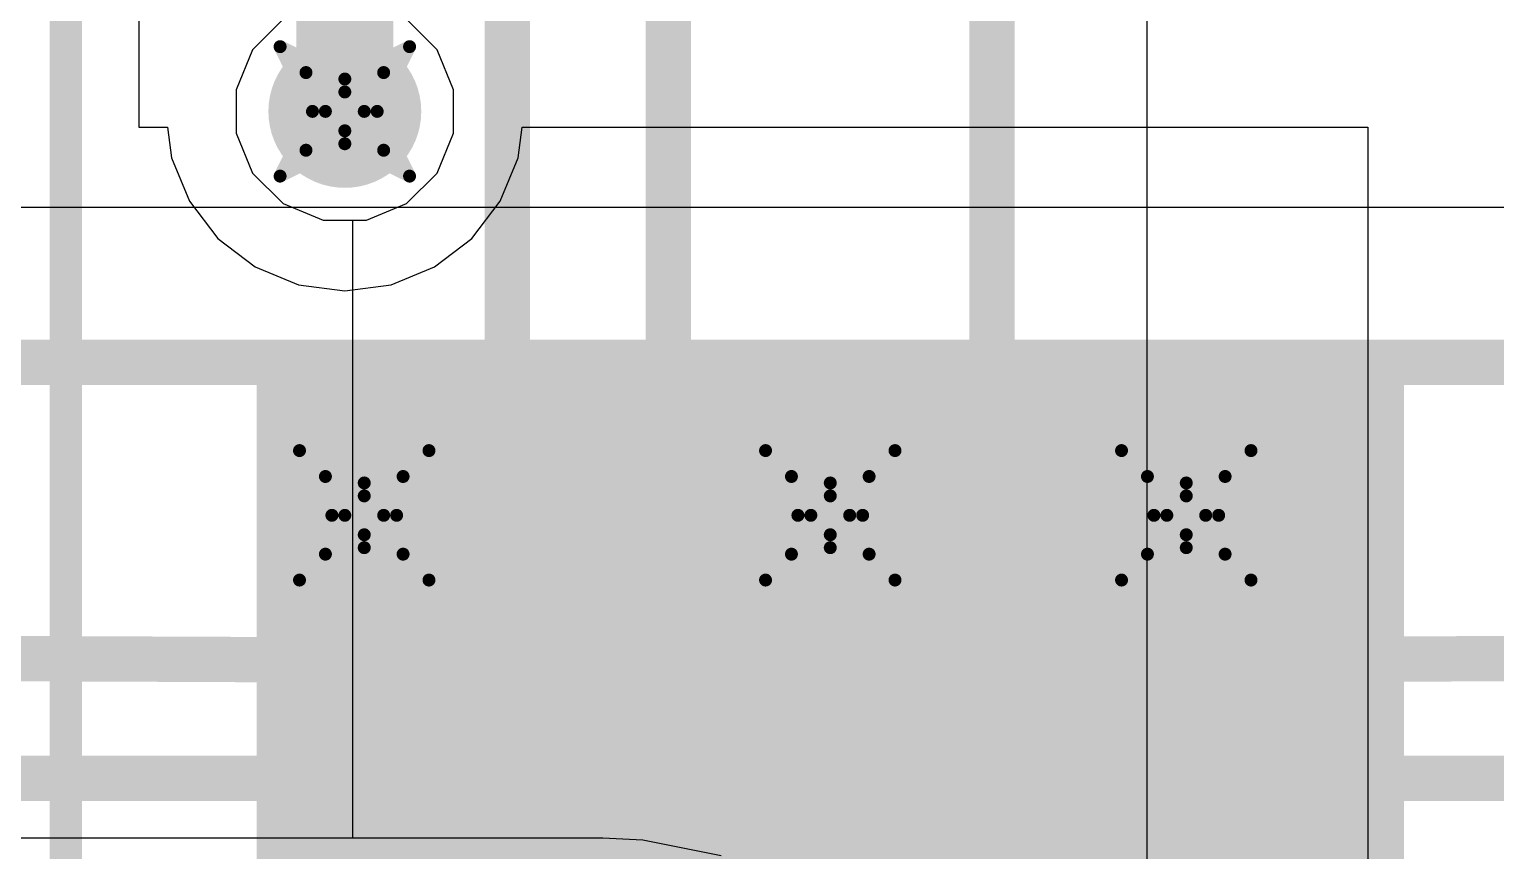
# Model space of a CAD drawing. Header units: inches. Extents: x -2 to 5376, y -4 to 5426.
# Drawn here: x 106.97 to 112.72, y 39.14 to 42.36 of the extents above; entities that cross this region are included whole.
import ezdxf

# ---------------------------------------------------------------- set-up
doc = ezdxf.new("R2010")
doc.units = ezdxf.units.IN
for name, color, linetype in [('Bottom Layer', 5, 'Continuous'), ('Drill Drawing', 1, 'Continuous'), ('Layer 1', 16, 'Continuous'), ('Layer 2', 76, 'Continuous'), ('Top Layer', 1, 'Continuous'), ('Top Overlay', 2, 'Continuous'), ('Top Paste', 8, 'Continuous'), ('Top Solder', 216, 'Continuous'), ('Via Holes', 16, 'Continuous')]:
    doc.layers.add(name, color=color, linetype=linetype)

# ---------------------------------------------------------------- blocks, each defined once
blk = doc.blocks.new('WSON_8_EP_6_8__143')
at = {"layer": 'Top Layer'}
blk.add_hatch(color=1, dxfattribs=at).paths.add_polyline_path([(-1.6996, 2.1497), (1.7004, 2.1497), (1.7004, -2.1502), (-1.6996, -2.1502)])
at = {"layer": 'Top Paste'}
blk.add_hatch(color=8, dxfattribs=at).paths.add_polyline_path([(-1.6996, 2.1497), (1.7004, 2.1497), (1.7004, -2.1502), (-1.6996, -2.1502)])
at = {"layer": 'Top Solder'}
blk.add_hatch(color=216, dxfattribs=at).paths.add_polyline_path([(-1.8012, 2.2513), (1.802, 2.2513), (1.802, -2.2518), (-1.8012, -2.2518)])
at = {"layer": 'Top Overlay', "const_width": 0.127}
blk.add_lwpolyline([(-3.9996, 2.9999), (4.0004, 2.9999)], dxfattribs=at)

msp = doc.modelspace()

# ---------------------------------------------------------------- hatches: boundary and pattern name
at = {"layer": 'Bottom Layer'}
h = msp.add_hatch(color=5, dxfattribs=at)
edge = h.paths.add_edge_path()
edge.add_arc((108.204, 42.037), 0.3, 0, 360)
h = msp.add_hatch(color=5, dxfattribs=at)
edge = h.paths.add_edge_path()
edge.add_arc((108.2802, 40.452), 0.3, 0, 360)
h = msp.add_hatch(color=5, dxfattribs=at)
edge = h.paths.add_edge_path()
edge.add_arc((110.109, 40.452), 0.3, 0, 360)
h = msp.add_hatch(color=5, dxfattribs=at)
edge = h.paths.add_edge_path()
edge.add_arc((111.506, 40.452), 0.3, 0, 360)
at = {"layer": 'Layer 1'}
h = msp.add_hatch(color=16, dxfattribs=at)
edge = h.paths.add_edge_path()
edge.add_arc((108.204, 42.037), 0.3, 0, 360)
h = msp.add_hatch(color=16, dxfattribs=at)
edge = h.paths.add_edge_path()
edge.add_arc((108.2802, 40.452), 0.3, 0, 360)
h = msp.add_hatch(color=16, dxfattribs=at)
edge = h.paths.add_edge_path()
edge.add_arc((110.109, 40.452), 0.3, 0, 360)
h = msp.add_hatch(color=16, dxfattribs=at)
edge = h.paths.add_edge_path()
edge.add_arc((111.506, 40.452), 0.3, 0, 360)
at = {"layer": 'Layer 2'}
h = msp.add_hatch(color=76, dxfattribs=at)
edge = h.paths.add_edge_path()
edge.add_arc((108.204, 42.037), 0.3, 0, 360)
h = msp.add_hatch(color=76, dxfattribs=at)
edge = h.paths.add_edge_path()
edge.add_arc((108.2802, 40.452), 0.3, 0, 360)
h = msp.add_hatch(color=76, dxfattribs=at)
edge = h.paths.add_edge_path()
edge.add_arc((110.109, 40.452), 0.3, 0, 360)
h = msp.add_hatch(color=76, dxfattribs=at)
edge = h.paths.add_edge_path()
edge.add_arc((111.506, 40.452), 0.3, 0, 360)
at = {"layer": 'Top Layer'}
h = msp.add_hatch(color=1, dxfattribs=at)
edge = h.paths.add_edge_path()
edge.add_arc((108.204, 42.037), 0.3, 0, 360)
h = msp.add_hatch(color=1, dxfattribs=at)
edge = h.paths.add_edge_path()
edge.add_arc((108.2802, 40.452), 0.3, 0, 360)
h = msp.add_hatch(color=1, dxfattribs=at)
edge = h.paths.add_edge_path()
edge.add_arc((110.109, 40.452), 0.3, 0, 360)
h = msp.add_hatch(color=1, dxfattribs=at)
edge = h.paths.add_edge_path()
edge.add_arc((111.506, 40.452), 0.3, 0, 360)
at = {"layer": 'Via Holes'}
h = msp.add_hatch(color=7, dxfattribs=at)
edge = h.paths.add_edge_path()
edge.add_arc((108.204, 42.037), 0.15, 0, 360)
h = msp.add_hatch(color=7, dxfattribs=at)
edge = h.paths.add_edge_path()
edge.add_arc((108.2802, 40.452), 0.15, 0, 360)
h = msp.add_hatch(color=7, dxfattribs=at)
edge = h.paths.add_edge_path()
edge.add_arc((110.109, 40.452), 0.15, 0, 360)
h = msp.add_hatch(color=7, dxfattribs=at)
edge = h.paths.add_edge_path()
edge.add_arc((111.506, 40.452), 0.15, 0, 360)

# ---------------------------------------------------------------- linework, layer by layer
at = {"layer": 'Bottom Layer'}
for p, q in [((111.3526, 34.9765), (111.3526, 45.8996)), ((107.9621, 42.399), (107.842, 42.2789)), ((107.842, 42.2789), (107.777, 42.1219)), ((107.777, 42.1219), (107.777, 41.9521)), ((107.777, 41.9521), (107.842, 41.7951)), ((107.842, 41.7951), (107.9621, 41.675)), ((107.9621, 41.675), (108.1191, 41.61)), ((108.1191, 41.61), (108.2336, 41.61)), ((108.2336, 41.61), (108.2336, 39.1854)), ((108.2336, 39.1854), (106.0637, 39.1854))]:
    msp.add_line(p, q, dxfattribs=at)
at = {"layer": 'Bottom Layer', "const_width": 0.1778}
for points in [[(108.8422, 32.4999), (108.8422, 47.1314)], [(109.474, 33.1586), (109.474, 46.3042)], [(110.744, 34.8393), (110.744, 46.3042)]]:
    msp.add_lwpolyline(points, dxfattribs=at)
at = {"layer": 'Drill Drawing', "const_width": 0.0508}
for points in [[(107.95, 42.291), (108.204, 42.164)], [(107.95, 42.291), (108.077, 42.037)], [(108.204, 42.164), (108.458, 42.291)], [(108.331, 42.037), (108.458, 42.291)], [(108.0516, 42.1894), (108.204, 42.1132)], [(108.0516, 42.1894), (108.1278, 42.037)], [(108.204, 42.1132), (108.3564, 42.1894)], [(108.2802, 42.037), (108.3564, 42.1894)], [(107.95, 41.783), (108.077, 42.037)], [(108.0516, 41.8846), (108.1278, 42.037)], [(108.2802, 42.037), (108.3564, 41.8846)], [(108.331, 42.037), (108.458, 41.783)], [(108.0516, 41.8846), (108.204, 41.9608)], [(108.204, 41.9608), (108.3564, 41.8846)], [(107.95, 41.783), (108.204, 41.91)], [(108.204, 41.91), (108.458, 41.783)], [(108.0262, 40.706), (108.2802, 40.579)], [(108.0262, 40.706), (108.1532, 40.452)], [(108.2802, 40.579), (108.5342, 40.706)], [(108.4072, 40.452), (108.5342, 40.706)], [(109.855, 40.706), (110.109, 40.579)], [(109.855, 40.706), (109.982, 40.452)], [(110.109, 40.579), (110.363, 40.706)], [(110.236, 40.452), (110.363, 40.706)], [(111.252, 40.706), (111.506, 40.579)], [(111.252, 40.706), (111.379, 40.452)], [(111.506, 40.579), (111.76, 40.706)], [(111.633, 40.452), (111.76, 40.706)], [(108.1278, 40.6044), (108.2802, 40.5282)], [(108.1278, 40.6044), (108.204, 40.452)], [(108.2802, 40.5282), (108.4326, 40.6044)], [(108.3564, 40.452), (108.4326, 40.6044)], [(109.9566, 40.6044), (110.109, 40.5282)], [(109.9566, 40.6044), (110.0328, 40.452)], [(110.109, 40.5282), (110.2614, 40.6044)], [(110.1852, 40.452), (110.2614, 40.6044)], [(111.3536, 40.6044), (111.506, 40.5282)], [(111.3536, 40.6044), (111.4298, 40.452)], [(111.506, 40.5282), (111.6584, 40.6044)], [(111.5822, 40.452), (111.6584, 40.6044)], [(108.0262, 40.198), (108.1532, 40.452)], [(108.1278, 40.2996), (108.204, 40.452)], [(108.3564, 40.452), (108.4326, 40.2996)], [(108.4072, 40.452), (108.5342, 40.198)], [(109.855, 40.198), (109.982, 40.452)], [(109.9566, 40.2996), (110.0328, 40.452)], [(110.1852, 40.452), (110.2614, 40.2996)], [(110.236, 40.452), (110.363, 40.198)], [(111.252, 40.198), (111.379, 40.452)], [(111.3536, 40.2996), (111.4298, 40.452)], [(111.5822, 40.452), (111.6584, 40.2996)], [(111.633, 40.452), (111.76, 40.198)], [(108.1278, 40.2996), (108.2802, 40.3758)], [(108.2802, 40.3758), (108.4326, 40.2996)], [(109.9566, 40.2996), (110.109, 40.3758)], [(110.109, 40.3758), (110.2614, 40.2996)], [(111.3536, 40.2996), (111.506, 40.3758)], [(111.506, 40.3758), (111.6584, 40.2996)], [(108.0262, 40.198), (108.2802, 40.325)], [(108.2802, 40.325), (108.5342, 40.198)], [(109.855, 40.198), (110.109, 40.325)], [(110.109, 40.325), (110.363, 40.198)], [(111.252, 40.198), (111.506, 40.325)], [(111.506, 40.325), (111.76, 40.198)]]:
    msp.add_lwpolyline(points, dxfattribs=at)
at = {"layer": 'Drill Drawing', "const_width": 0.0254}
for points in [[(107.9373, 42.291, 1), (107.9627, 42.291, 1)], [(107.9373, 42.291, 1), (107.9627, 42.291, 1)], [(108.4453, 42.291, 1), (108.4707, 42.291, 1)], [(108.4453, 42.291, 1), (108.4707, 42.291, 1)], [(108.0389, 42.1894, 1), (108.0643, 42.1894, 1)], [(108.0389, 42.1894, 1), (108.0643, 42.1894, 1)], [(108.1913, 42.164, 1), (108.2167, 42.164, 1)], [(108.1913, 42.164, 1), (108.2167, 42.164, 1)], [(108.3437, 42.1894, 1), (108.3691, 42.1894, 1)], [(108.3437, 42.1894, 1), (108.3691, 42.1894, 1)], [(108.1913, 42.1132, 1), (108.2167, 42.1132, 1)], [(108.1913, 42.1132, 1), (108.2167, 42.1132, 1)], [(108.0643, 42.037, 1), (108.0897, 42.037, 1)], [(108.0643, 42.037, 1), (108.0897, 42.037, 1)], [(108.1151, 42.037, 1), (108.1405, 42.037, 1)], [(108.1151, 42.037, 1), (108.1405, 42.037, 1)], [(108.2675, 42.037, 1), (108.2929, 42.037, 1)], [(108.2675, 42.037, 1), (108.2929, 42.037, 1)], [(108.3183, 42.037, 1), (108.3437, 42.037, 1)], [(108.3183, 42.037, 1), (108.3437, 42.037, 1)], [(108.1913, 41.9608, 1), (108.2167, 41.9608, 1)], [(108.1913, 41.9608, 1), (108.2167, 41.9608, 1)], [(108.0389, 41.8846, 1), (108.0643, 41.8846, 1)], [(108.0389, 41.8846, 1), (108.0643, 41.8846, 1)], [(108.1913, 41.91, 1), (108.2167, 41.91, 1)], [(108.1913, 41.91, 1), (108.2167, 41.91, 1)], [(108.3437, 41.8846, 1), (108.3691, 41.8846, 1)], [(108.3437, 41.8846, 1), (108.3691, 41.8846, 1)], [(107.9373, 41.783, 1), (107.9627, 41.783, 1)], [(107.9373, 41.783, 1), (107.9627, 41.783, 1)], [(108.4453, 41.783, 1), (108.4707, 41.783, 1)], [(108.4453, 41.783, 1), (108.4707, 41.783, 1)], [(108.0135, 40.706, 1), (108.0389, 40.706, 1)], [(108.0135, 40.706, 1), (108.0389, 40.706, 1)], [(108.5215, 40.706, 1), (108.5469, 40.706, 1)], [(108.5215, 40.706, 1), (108.5469, 40.706, 1)], [(109.8423, 40.706, 1), (109.8677, 40.706, 1)], [(109.8423, 40.706, 1), (109.8677, 40.706, 1)], [(110.3503, 40.706, 1), (110.3757, 40.706, 1)], [(110.3503, 40.706, 1), (110.3757, 40.706, 1)], [(111.2393, 40.706, 1), (111.2647, 40.706, 1)], [(111.2393, 40.706, 1), (111.2647, 40.706, 1)], [(111.7473, 40.706, 1), (111.7727, 40.706, 1)], [(111.7473, 40.706, 1), (111.7727, 40.706, 1)], [(108.1151, 40.6044, 1), (108.1405, 40.6044, 1)], [(108.1151, 40.6044, 1), (108.1405, 40.6044, 1)], [(108.4199, 40.6044, 1), (108.4453, 40.6044, 1)], [(108.4199, 40.6044, 1), (108.4453, 40.6044, 1)], [(109.9439, 40.6044, 1), (109.9693, 40.6044, 1)], [(109.9439, 40.6044, 1), (109.9693, 40.6044, 1)], [(110.2487, 40.6044, 1), (110.2741, 40.6044, 1)], [(110.2487, 40.6044, 1), (110.2741, 40.6044, 1)], [(111.3409, 40.6044, 1), (111.3663, 40.6044, 1)], [(111.3409, 40.6044, 1), (111.3663, 40.6044, 1)], [(111.6457, 40.6044, 1), (111.6711, 40.6044, 1)], [(111.6457, 40.6044, 1), (111.6711, 40.6044, 1)], [(108.2675, 40.579, 1), (108.2929, 40.579, 1)], [(108.2675, 40.579, 1), (108.2929, 40.579, 1)], [(110.0963, 40.579, 1), (110.1217, 40.579, 1)], [(110.0963, 40.579, 1), (110.1217, 40.579, 1)], [(111.4933, 40.579, 1), (111.5187, 40.579, 1)], [(111.4933, 40.579, 1), (111.5187, 40.579, 1)], [(108.2675, 40.5282, 1), (108.2929, 40.5282, 1)], [(108.2675, 40.5282, 1), (108.2929, 40.5282, 1)], [(110.0963, 40.5282, 1), (110.1217, 40.5282, 1)], [(110.0963, 40.5282, 1), (110.1217, 40.5282, 1)], [(111.4933, 40.5282, 1), (111.5187, 40.5282, 1)], [(111.4933, 40.5282, 1), (111.5187, 40.5282, 1)], [(108.1405, 40.452, 1), (108.1659, 40.452, 1)], [(108.1405, 40.452, 1), (108.1659, 40.452, 1)], [(108.1913, 40.452, 1), (108.2167, 40.452, 1)], [(108.1913, 40.452, 1), (108.2167, 40.452, 1)], [(108.3437, 40.452, 1), (108.3691, 40.452, 1)], [(108.3437, 40.452, 1), (108.3691, 40.452, 1)], [(108.3945, 40.452, 1), (108.4199, 40.452, 1)], [(108.3945, 40.452, 1), (108.4199, 40.452, 1)], [(109.9693, 40.452, 1), (109.9947, 40.452, 1)], [(109.9693, 40.452, 1), (109.9947, 40.452, 1)], [(110.0201, 40.452, 1), (110.0455, 40.452, 1)], [(110.0201, 40.452, 1), (110.0455, 40.452, 1)], [(110.1725, 40.452, 1), (110.1979, 40.452, 1)], [(110.1725, 40.452, 1), (110.1979, 40.452, 1)], [(110.2233, 40.452, 1), (110.2487, 40.452, 1)], [(110.2233, 40.452, 1), (110.2487, 40.452, 1)], [(111.3663, 40.452, 1), (111.3917, 40.452, 1)], [(111.3663, 40.452, 1), (111.3917, 40.452, 1)], [(111.4171, 40.452, 1), (111.4425, 40.452, 1)], [(111.4171, 40.452, 1), (111.4425, 40.452, 1)], [(111.5695, 40.452, 1), (111.5949, 40.452, 1)], [(111.5695, 40.452, 1), (111.5949, 40.452, 1)], [(111.6203, 40.452, 1), (111.6457, 40.452, 1)], [(111.6203, 40.452, 1), (111.6457, 40.452, 1)], [(108.2675, 40.3758, 1), (108.2929, 40.3758, 1)], [(108.2675, 40.3758, 1), (108.2929, 40.3758, 1)], [(110.0963, 40.3758, 1), (110.1217, 40.3758, 1)], [(110.0963, 40.3758, 1), (110.1217, 40.3758, 1)], [(111.4933, 40.3758, 1), (111.5187, 40.3758, 1)], [(111.4933, 40.3758, 1), (111.5187, 40.3758, 1)], [(108.2675, 40.325, 1), (108.2929, 40.325, 1)], [(108.2675, 40.325, 1), (108.2929, 40.325, 1)], [(110.0963, 40.325, 1), (110.1217, 40.325, 1)], [(110.0963, 40.325, 1), (110.1217, 40.325, 1)], [(111.4933, 40.325, 1), (111.5187, 40.325, 1)], [(111.4933, 40.325, 1), (111.5187, 40.325, 1)], [(108.1151, 40.2996, 1), (108.1405, 40.2996, 1)], [(108.1151, 40.2996, 1), (108.1405, 40.2996, 1)], [(108.4199, 40.2996, 1), (108.4453, 40.2996, 1)], [(108.4199, 40.2996, 1), (108.4453, 40.2996, 1)], [(109.9439, 40.2996, 1), (109.9693, 40.2996, 1)], [(109.9439, 40.2996, 1), (109.9693, 40.2996, 1)], [(110.2487, 40.2996, 1), (110.2741, 40.2996, 1)], [(110.2487, 40.2996, 1), (110.2741, 40.2996, 1)], [(111.3409, 40.2996, 1), (111.3663, 40.2996, 1)], [(111.3409, 40.2996, 1), (111.3663, 40.2996, 1)], [(111.6457, 40.2996, 1), (111.6711, 40.2996, 1)], [(111.6457, 40.2996, 1), (111.6711, 40.2996, 1)], [(108.0135, 40.198, 1), (108.0389, 40.198, 1)], [(108.0135, 40.198, 1), (108.0389, 40.198, 1)], [(108.5215, 40.198, 1), (108.5469, 40.198, 1)], [(108.5215, 40.198, 1), (108.5469, 40.198, 1)], [(109.8423, 40.198, 1), (109.8677, 40.198, 1)], [(109.8423, 40.198, 1), (109.8677, 40.198, 1)], [(110.3503, 40.198, 1), (110.3757, 40.198, 1)], [(110.3503, 40.198, 1), (110.3757, 40.198, 1)], [(111.2393, 40.198, 1), (111.2647, 40.198, 1)], [(111.2393, 40.198, 1), (111.2647, 40.198, 1)], [(111.7473, 40.198, 1), (111.7727, 40.198, 1)], [(111.7473, 40.198, 1), (111.7727, 40.198, 1)]]:
    msp.add_lwpolyline(points, format="xyb", close=True, dxfattribs=at)
at = {"layer": 'Layer 1'}
for p, q in [((107.9621, 42.399), (107.842, 42.2789)), ((108.566, 42.2789), (108.4459, 42.399)), ((107.842, 42.2789), (107.777, 42.1219)), ((108.631, 42.1219), (108.566, 42.2789)), ((107.777, 42.1219), (107.777, 41.9521)), ((108.631, 41.9521), (108.631, 42.1219)), ((107.777, 41.9521), (107.842, 41.7951)), ((108.566, 41.7951), (108.631, 41.9521)), ((107.842, 41.7951), (107.9621, 41.675)), ((108.4459, 41.675), (108.566, 41.7951)), ((107.9621, 41.675), (108.1191, 41.61)), ((108.2889, 41.61), (108.4459, 41.675)), ((108.1191, 41.61), (108.2889, 41.61)), ((109.216, 39.1854), (93.3047, 39.1854)), ((109.3731, 39.1776), (109.216, 39.1854)), ((109.6812, 39.1164), (109.3731, 39.1776))]:
    msp.add_line(p, q, dxfattribs=at)
at = {"layer": 'Layer 2'}
msp.add_line((113.6268, 41.6605), (104.7659, 41.6605), dxfattribs=at)
at = {"layer": 'Layer 2', "const_width": 0.1778}
for points in [[(100.3239, 41.0519), (119.9948, 41.0519)], [(99.7534, 39.9204), (107.9903, 39.8853)], [(111.7197, 39.8853), (119.9324, 39.9204)], [(107.9903, 39.8853), (111.7197, 39.8853)], [(97.2316, 39.4204), (119.2131, 39.4204)]]:
    msp.add_lwpolyline(points, dxfattribs=at)
at = {"layer": 'Layer 2', "const_width": 0.0889}
for points in [[(107.9459, 39.8853, 1), (108.0348, 39.8853, 1)], [(107.9459, 39.8853, 1), (108.0348, 39.8853, 1)], [(111.6752, 39.8853, 1), (111.7641, 39.8853, 1)], [(111.6752, 39.8853, 1), (111.7641, 39.8853, 1)]]:
    msp.add_lwpolyline(points, format="xyb", close=True, dxfattribs=at)
at = {"layer": 'Top Layer'}
for p, q in [((107.3957, 43.9583), (107.3957, 41.9745)), ((107.3957, 41.9745), (107.5077, 41.9745)), ((107.5077, 41.9745), (107.5235, 41.8547)), ((108.8845, 41.8547), (108.9003, 41.9745)), ((108.9003, 41.9745), (112.2182, 41.9745)), ((112.2182, 41.9745), (112.2182, 36.9667)), ((107.5235, 41.8547), (107.5939, 41.6847)), ((108.8141, 41.6847), (108.8845, 41.8547)), ((107.5939, 41.6847), (107.7058, 41.5388)), ((108.7022, 41.5388), (108.8141, 41.6847)), ((107.7058, 41.5388), (107.8517, 41.4269)), ((108.5563, 41.4269), (108.7022, 41.5388)), ((107.8517, 41.4269), (108.0217, 41.3565)), ((108.3863, 41.3565), (108.5563, 41.4269)), ((108.0217, 41.3565), (108.204, 41.3325)), ((108.204, 41.3325), (108.3863, 41.3565)), ((109.216, 39.1854), (88.8238, 39.1854)), ((109.3731, 39.1776), (109.216, 39.1854)), ((109.6812, 39.1164), (109.3731, 39.1776))]:
    msp.add_line(p, q, dxfattribs=at)
at = {"layer": 'Top Layer', "const_width": 0.381}
msp.add_lwpolyline([(108.204, 42.037), (108.204, 43.0825)], dxfattribs=at)
at = {"layer": 'Top Layer'}
for points, const_width in [([(108.1088, 42.037, 1), (108.2993, 42.037, 1)], 0.1905), ([(110.0455, 39.2829, 1), (110.1725, 39.2829, 1)], 0.127)]:
    msp.add_lwpolyline(points, format="xyb", close=True, dxfattribs=dict(at, const_width=const_width))
at = {"layer": 'Top Layer', "const_width": 0.254}
msp.add_lwpolyline([(110.109, 39.2829, -0.414214), (112.0137, 37.3781)], format="xyb", dxfattribs=at)

# ---------------------------------------------------------------- block references
at = {"rotation": 90}
msp.add_blockref('WSON_8_EP_6_8__143', (110.1087, 39.2825), dxfattribs=at)

doc.saveas('drawing.dxf')
